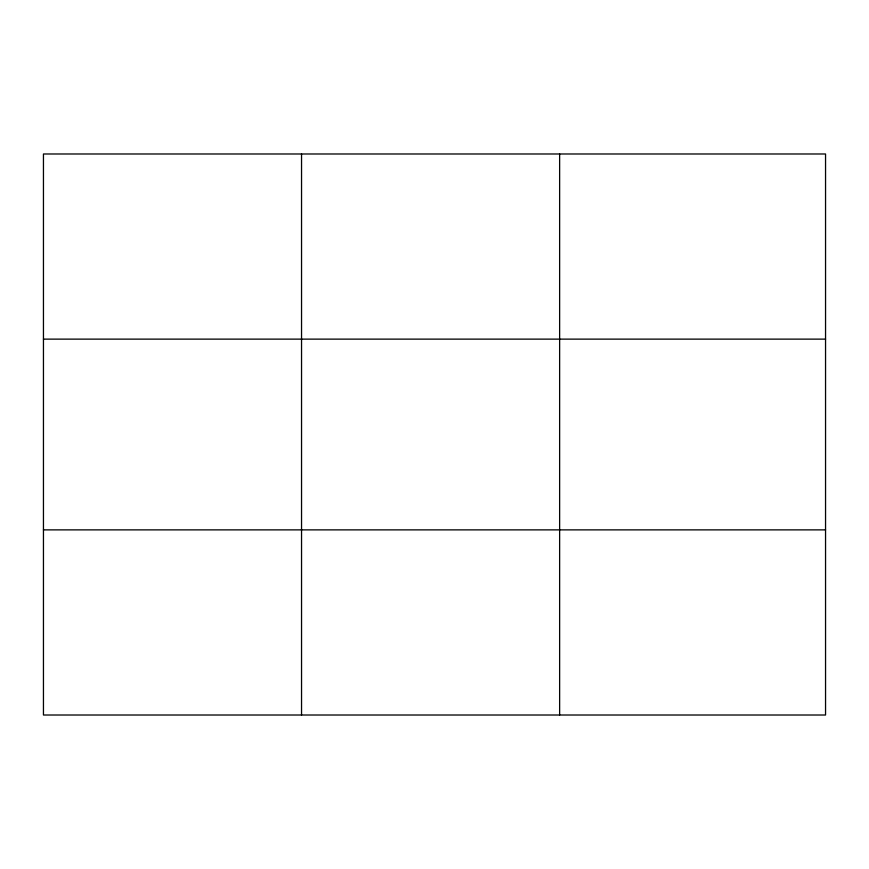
<?xml version="1.0" encoding="UTF-8"?>
<svg xmlns="http://www.w3.org/2000/svg" width="869" height="869" viewBox="0 0 869 869"><rect width="100%" height="100%" fill="white"/><g stroke="black" fill="none" stroke-linecap="round" stroke-linejoin="round"><path stroke-width="1.3" d="M301.543 715.013L301.543 153.987M559.636 715.013L559.636 153.987M825.55 339.127L825.55 153.987L43.45 153.987L43.45 715.013L825.55 715.013L825.55 339.127L43.45 339.127M43.45 529.873L825.55 529.873"/></g></svg>
